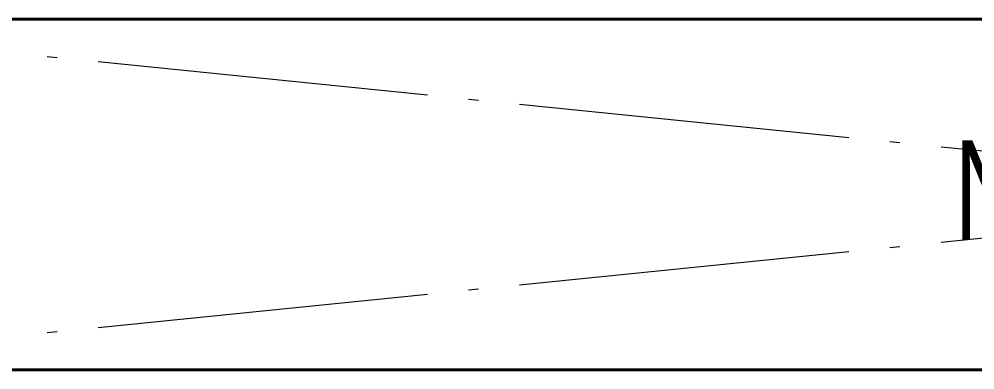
# Model space of a CAD drawing. Extents: x -550205 to -490805, y -239464 to -155364.
# Drawn here: x -529639 to -526750, y -212574 to -211514 of the extents above; entities that cross this region are included whole.
import ezdxf

# ---------------------------------------------------------------- set-up
doc = ezdxf.new("R2010")
doc.units = 0
doc.header["$LTSCALE"] = 500
doc.header["$MEASUREMENT"] = 0
doc.linetypes.add('点划线 ____ _ ____ _ ____ _ ____ _ ____ _ ____', pattern=[2.56, 2, -0.25, 0.06, -0.25])
doc.layers.get('0').update_dxf_attribs({"linetype": 'CONTINUOUS', "lineweight": 20})
doc.layers.add('点划线', color=5, linetype='点划线 ____ _ ____ _ ____ _ ____ _ ____ _ ____', lineweight=20)
doc.styles.add('中英混排2', font='romany.shx', dxfattribs={"width": 0.7, "height": 300, "bigfont": 'hztxt.shx'})

msp = doc.modelspace()

# ---------------------------------------------------------------- linework, layer by layer
at = {"lineweight": 40}
for p, q in [((-532085.7, -211513.9), (-514028.7, -211513.8)), ((-530673.1, -212573.9), (-520172.8, -212573.2))]:
    msp.add_line(p, q, dxfattribs=at)
at = {"layer": '点划线'}
for p, q in [((-530673.1, -212573.9), (-520173.1, -211513.8)), ((-530673.1, -211513.9), (-520172.8, -212573.2))]:
    msp.add_line(p, q, dxfattribs=at)

# ---------------------------------------------------------------- texts
at = {"color": 1, "lineweight": 20, "ltscale": 2, "style": '中英混排2', "width": 0.7}
msp.add_text('NO.3 D.O TK(P)', height=300, dxfattribs=at).set_placement((-526811, -212180.4))

doc.saveas('drawing.dxf')
